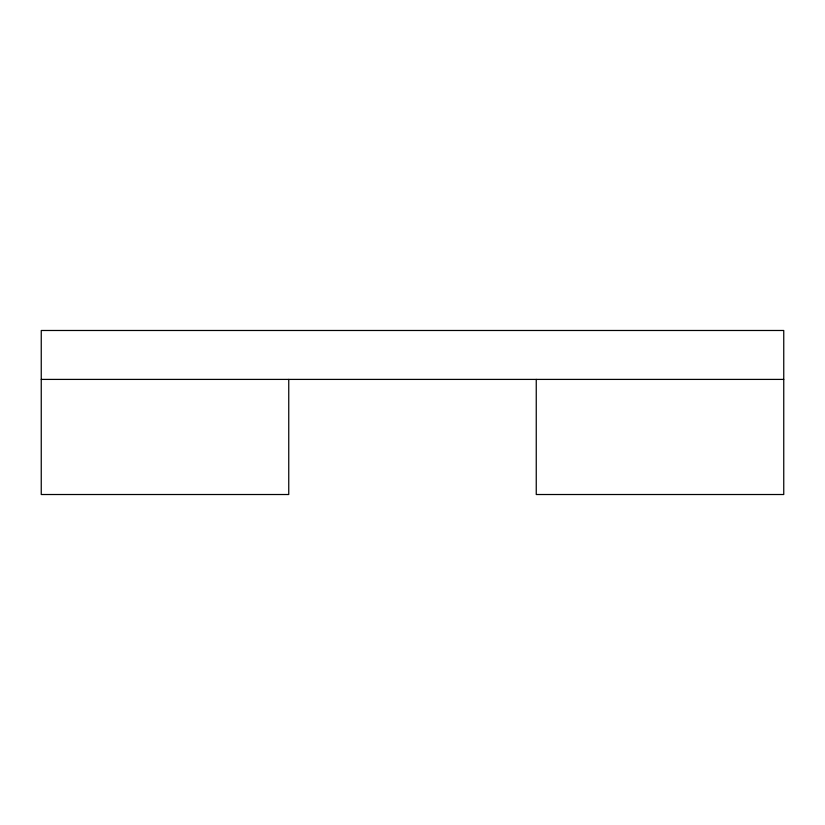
<?xml version="1.0" encoding="UTF-8"?>
<svg xmlns="http://www.w3.org/2000/svg" width="825" height="825" viewBox="0 0 825 825"><rect width="100%" height="100%" fill="white"/><g stroke="black" fill="none" stroke-linecap="round" stroke-linejoin="round"><path stroke-width="1.24" d="M41.25 379.407L783.75 379.407M536.25 379.407L536.25 494.515L783.75 494.515L783.75 330.485L41.25 330.485L41.25 494.515L288.75 494.515L288.75 379.407"/></g></svg>
